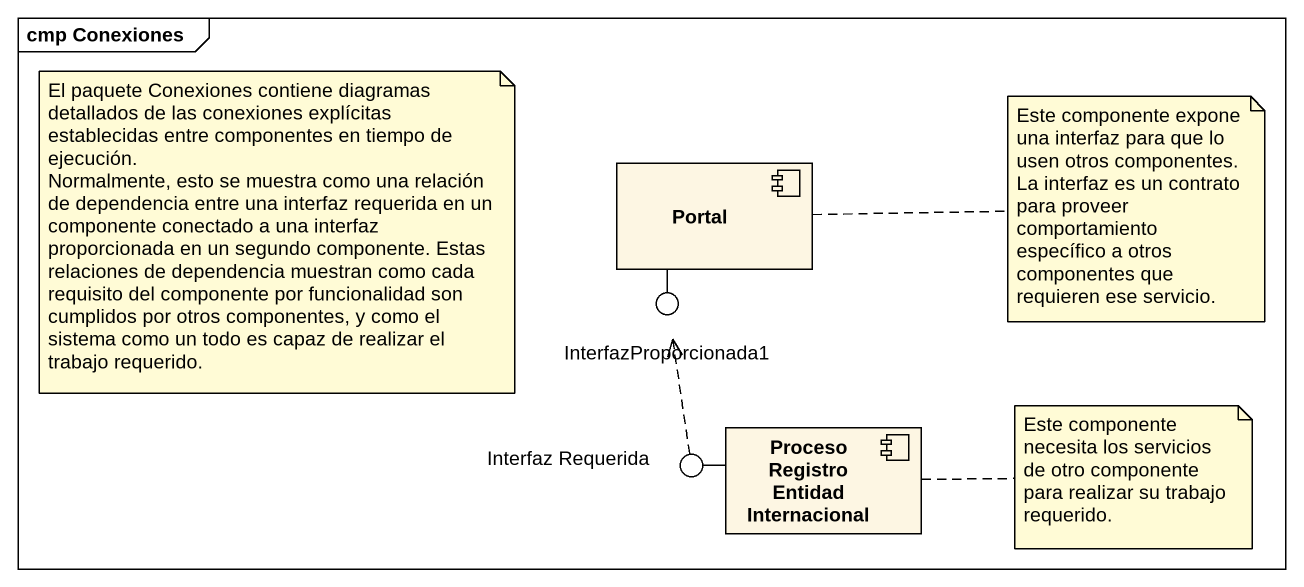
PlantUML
@startuml
mainframe cmp Conexiones
component Portal
() InterfazProporcionada1
component "Proceso Registro Entidad Internacional" as Proceso_Registro_Entidad
() "Interfaz Requerida" as Interfaz_Requerida
Portal -- InterfazProporcionada1
Proceso_Registro_Entidad -left- Interfaz_Requerida
Interfaz_Requerida .up.> InterfazProporcionada1
note as N1
  El paquete Conexiones contiene diagramas detallados de las conexiones explícitas establecidas entre componentes en tiempo de ejecución.
  Normalmente, esto se muestra como una relación de dependencia entre una interfaz requerida en un componente conectado a una interfaz proporcionada en un segundo componente. Estas relaciones de dependencia muestran como cada requisito del componente por funcionalidad son cumplidos por otros componentes, y como el sistema como un todo es capaz de realizar el trabajo requerido.
end note
note right of Portal : Este componente expone una interfaz para que lo usen otros componentes. La interfaz es un contrato para proveer comportamiento específico a otros componentes que requieren ese servicio.
note right of Proceso_Registro_Entidad : Este componente necesita los servicios de otro componente para realizar su trabajo requerido.
@enduml
